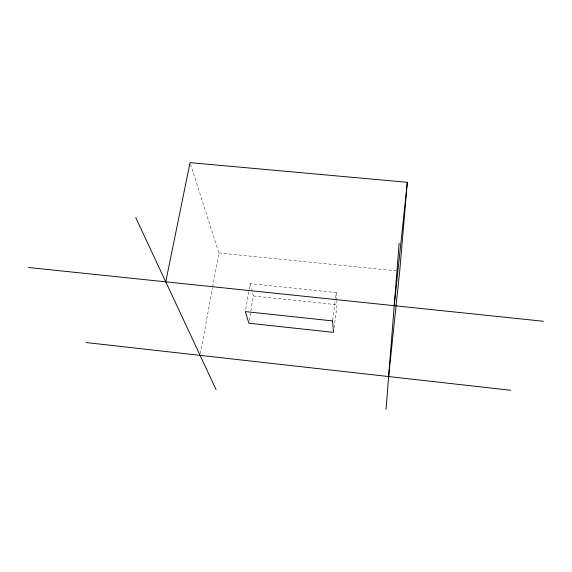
<?xml version="1.0" encoding="UTF-8"?>
<svg xmlns="http://www.w3.org/2000/svg" width="572" height="572" viewBox="0 0 572 572"><rect width="100%" height="100%" fill="white"/><g stroke="black" fill="none" stroke-linecap="round" stroke-linejoin="round"><path stroke-width="0.43" stroke-dasharray="2.86 2.15" d="M334.041 328.056L337.072 304.754L336.844 301.28M332.69 320.027L335.471 298.784M335.585 297.898L336.286 292.585L250.043 283.648L245.495 310.718M249.263 320.577L250.722 311.79M250.872 310.911L253.346 295.96L251.802 290.218M200.407 353.61L212.455 287.981M212.62 287.108L218.883 252.981L190.312 163.492M218.883 252.981L396.181 270.806M253.346 295.96L337.072 304.754M250.043 283.648L251.587 289.396M336.286 292.585L336.786 300.407"/><path stroke-width="0.86" d="M386.036 409.352L399.142 243.279M165.744 281.832L190.04 162.648L407.314 182.311L399.728 271.157L388.624 376.555M394.215 305.691L407.314 182.311M28.6 267.51L543.4 321.271M86.086 342.542L510.81 390.29M135.75 217.625L216.087 389.618M332.575 320.913L245.345 311.59L248.827 323.216L333.476 332.368L332.575 320.913"/></g></svg>
